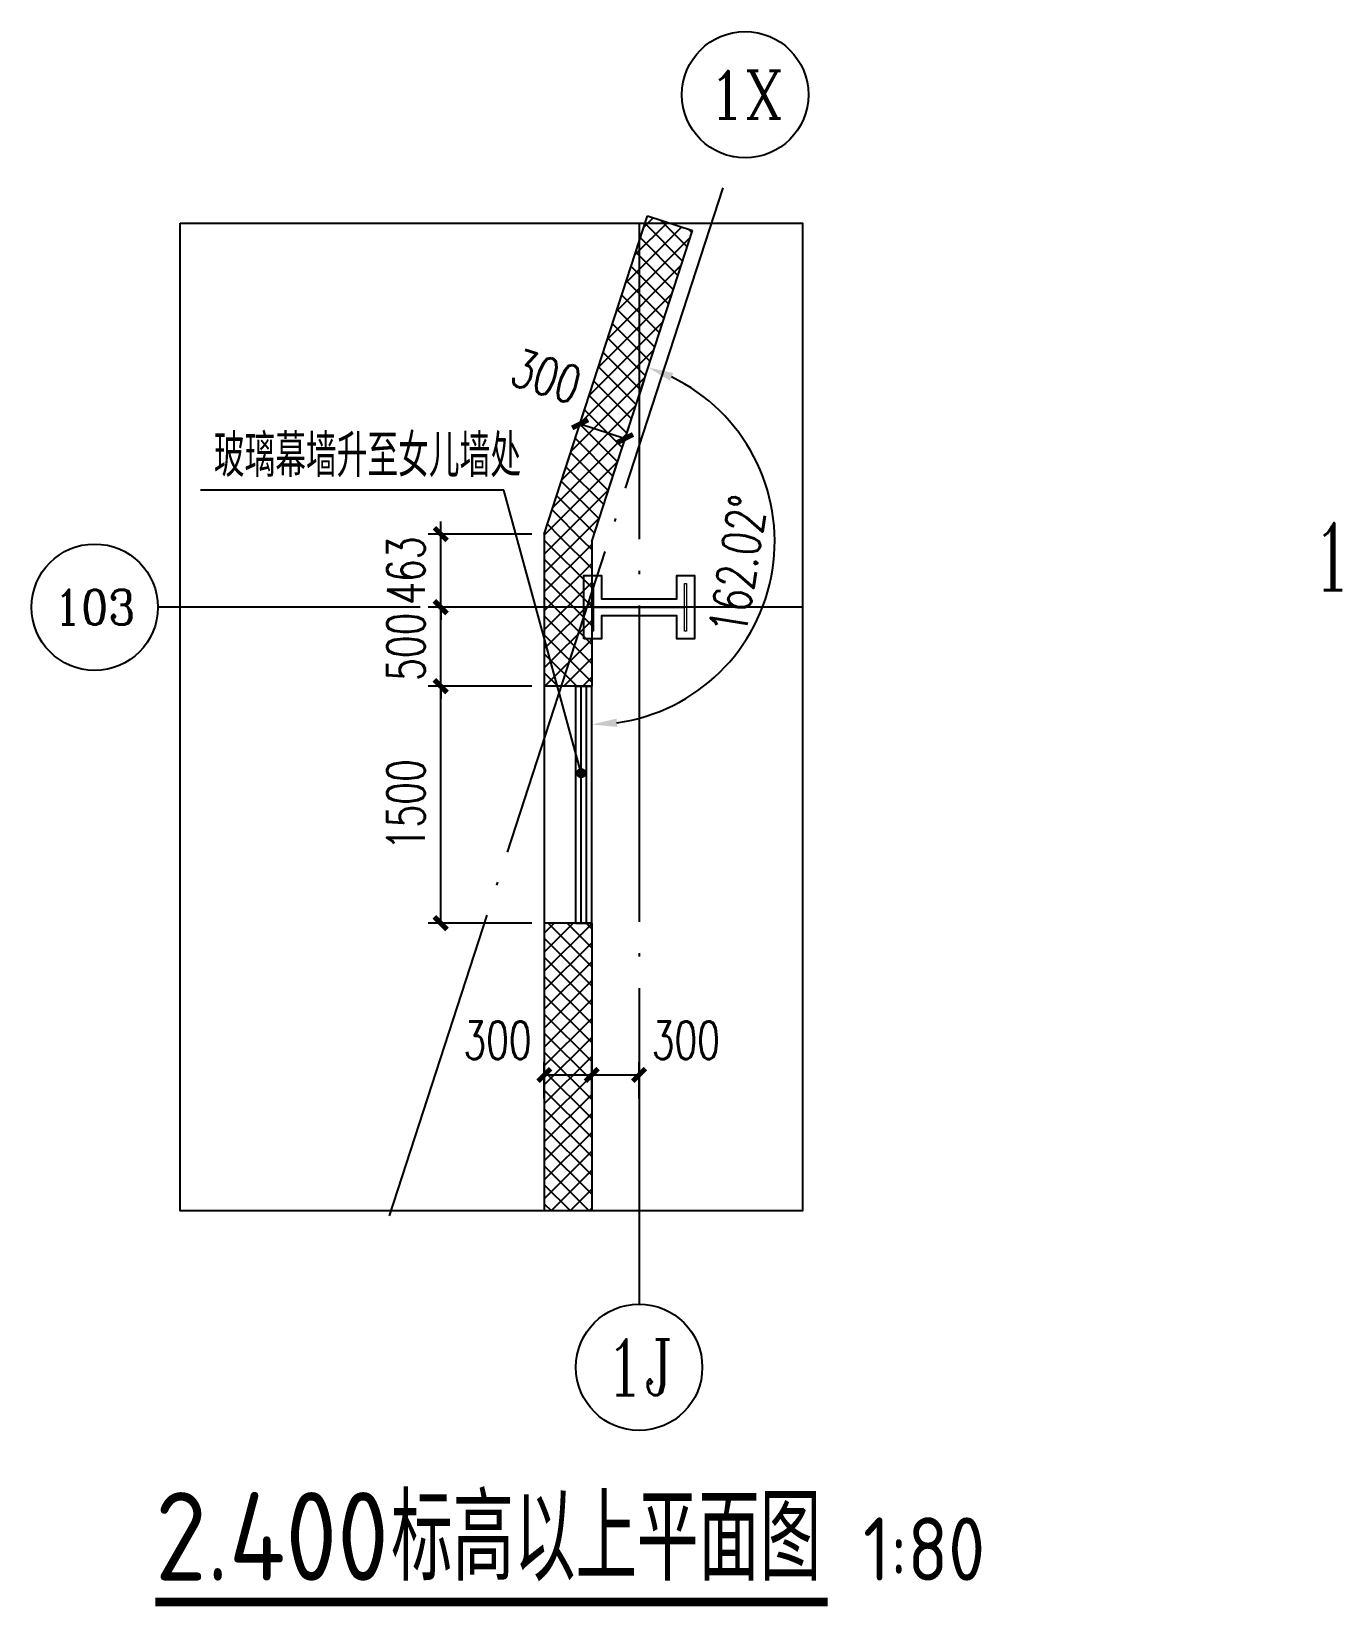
# Model space of a CAD drawing. Extents: x -821772 to -21949, y 506164 to 1049594.
# Drawn here: x -272750 to -264509, y 753496 to 763464 of the extents above; entities that cross this region are included whole.
import ezdxf
from ezdxf.enums import TextEntityAlignment as Align
from ezdxf.xclip import XClip

# ---------------------------------------------------------------- set-up
doc = ezdxf.new("R2010")
doc.units = 0
doc.header["$LTSCALE"] = 1000
doc.header["$MEASUREMENT"] = 0
doc.header["$XCLIPFRAME"] = 2
doc.linetypes.add('10平面20250807_t3$0$DOTE', pattern=[2.42, 2, -0.2, 0.02, -0.2])
doc.layers.get('Defpoints').update_dxf_attribs({"color": 210})
for name, color, linetype in [('10平面20250807_t3$0$A-AXIS-D', 8, 'Continuous'), ('10平面20250807_t3$0$A-AXIS-DOTE', 8, '10平面20250807_t3$0$DOTE'), ('10平面20250807_t3$0$A-AXIS-DP', 8, 'Continuous'), ('10平面20250807_t3$0$A-AXIS-SYMB', 8, 'Continuous'), ('10平面20250807_t3$0$A-HATCH-2', 8, 'Continuous'), ('10平面20250807_t3$0$A-LIN-V', 8, 'Continuous'), ('10平面20250807_t3$0$A-WINDOW', 8, 'Continuous'), ('10平面20250807_t3$0$AS-WALL', 8, 'Continuous'), ('10平面20250807_t3$0$PUB_HATCH', 8, 'Continuous'), ('10平面20250807_t3$0$PUB_TEXT', 8, 'Continuous'), ('10平面20250807_t3$0$建-墙-幕', 8, 'Continuous')]:
    doc.layers.add(name, color=color, linetype=linetype)
doc.layers.add('10平面20250807_t3$0$S-col', color=8, linetype='Continuous', lineweight=0)
doc.styles.add('10平面20250807_t3$0$_TCH_AXIS', font='COMPLEX', dxfattribs={"bigfont": 'GBCBIG'})
doc.styles.add('10平面20250807_t3$0$_TCH_DIM', font='SIMPLEX', dxfattribs={"bigfont": 'GBCBIG'})
doc.styles.add('10平面20250807_t3$0$_TCH_DIM_T3', font='SIMPLEX', dxfattribs={"width": 0.705882, "bigfont": 'GBCBIG'})
doc.styles.add('10平面20250807_t3$0$_TCH_LABEL', font='COMPLEX', dxfattribs={"bigfont": 'GBCBIG'})
doc.styles.add('10平面20250807_t3$0$Standard', font='gbenor.shx', dxfattribs={"bigfont": 'gbcbig.shx'})
doc.dimstyles.new('10平面20250807_t3$0$_TCH_ARCH&&80', dxfattribs={"dimtxt": 238, "dimasz": 80, "dimexe": 80, "dimexo": 80, "dimgap": 101, "dimtad": 1, "dimdec": 0, "dimzin": 0, "dimdsep": 46, "dimtxsty": '10平面20250807_t3$0$_TCH_DIM_T3', "dimblk": '10平面20250807_t3$0$_ArchTick', "dimcen": 0.09, "dimclrt": 7, "dimazin": 2, "dimtfac": 1, "dimtdec": 0, "dimtix": 1, "dimtmove": 2, "dimatfit": 3, "dimfxl": 0, "dimtolj": 1, "dimtzin": 0, "dimarcsym": 0})
doc.dimstyles.new('10平面20250807_t3$0$_TCH_ARROW&&80', dxfattribs={"dimtxt": 238, "dimasz": 160, "dimexe": 200, "dimexo": 240, "dimgap": 101, "dimtad": 1, "dimdec": 0, "dimzin": 0, "dimdsep": 46, "dimtxsty": '10平面20250807_t3$0$_TCH_DIM_T3', "dimcen": 0.09, "dimclrt": 7, "dimazin": 2, "dimtfac": 1, "dimtdec": 0, "dimtix": 1, "dimtmove": 2, "dimatfit": 3, "dimfxl": 0, "dimtolj": 1, "dimtzin": 0, "dimarcsym": 0})
pattern_1 = [(45, (60, 0), (-60.000061, 60.000061), []), (135, (60, 0), (-60.000061, -60.000061), [])]

# ---------------------------------------------------------------- blocks, each defined once
blk = doc.blocks.new('10平面20250807_t3$0$dote')
at = {"layer": '10平面20250807_t3$0$PUB_TEXT', "style": '10平面20250807_t3$0$_TCH_LABEL', "width": 0.705882}
blk.add_text('15', height=425, dxfattribs=at).set_placement((-43910.8, -44892.4))
blk = doc.blocks.new('10平面20250807_t3$0$_FZH')
at = {"layer": '10平面20250807_t3$0$A-HATCH-2'}
blk.add_lwpolyline([(-0.437, -0.25), (-0.437, 0.25), (-0.297, 0.25), (-0.297, 0.067), (0.298, 0.067), (0.298, 0.25), (0.438, 0.25), (0.438, -0.25), (0.298, -0.25), (0.298, -0.068), (-0.297, -0.068), (-0.297, -0.25)], close=True, dxfattribs=at)
at = {"layer": '10平面20250807_t3$0$S-col'}
blk.add_lwpolyline([(-0.375, -0.188), (-0.375, 0.187), (-0.36, 0.187), (-0.36, 0.005), (0.36, 0.005), (0.36, 0.187), (0.375, 0.187), (0.375, -0.188), (0.36, -0.188), (0.36, -0.005), (-0.36, -0.005), (-0.36, -0.188)], close=True, dxfattribs=at)
blk = doc.blocks.new('10平面20250807_t3$0$w4234324')
at = {"xscale": 800.0000000000005, "yscale": 800.0000000000005, "zscale": 800.0000000000005}
blk.add_blockref('10平面20250807_t3$0$_FZH', (-268904.2, 759820), dxfattribs=at)
blk = doc.blocks.new('*D11686')
at = {"layer": '10平面20250807_t3$0$A-AXIS-DP', "color": 0, "lineweight": -2}
for p, q in [((-268871.5, 761261.3), (-268908.5, 761147.1)), ((-269204.2, 759157.7), (-269204.2, 759277.7))]:
    blk.add_line(p, q, dxfattribs=at)
blk.add_arc((-269204.2, 760235.8), 1158.1, 277.92228, 64.10143, dxfattribs=at)
at = {"layer": '10平面20250807_t3$0$A-AXIS-DP', "color": 0}
for points in [[(-268708.3, 761252.9), (-268688.4, 761302.3), (-268846.8, 761337.4)], [(-269042.7, 759062.2), (-269046.4, 759115.4), (-269204.2, 759077.7)]]:
    blk.add_solid(points, dxfattribs=at)
at = {"layer": 'Defpoints', "color": 0}
for p in [(-268797.4, 761489.6), (-269204.2, 760235.8), (-268267.2, 759555.2), (-269204.2, 758917.7)]:
    blk.add_point(p, dxfattribs=at)
at = {"layer": '10平面20250807_t3$0$A-AXIS-DP', "color": 7, "insert": (-268277.6, 760089.3), "char_height": 238, "attachment_point": 5, "rotation": 81.01186, "style": '10平面20250807_t3$0$_TCH_DIM_T3'}
blk.add_mtext('\\A1;162.02°', dxfattribs=at)
blk = doc.blocks.new('10平面20250807_t3$0$_ArchTick')
at = {"color": 0, "linetype": 'ByBlock', "const_width": 0.4}
blk.add_lwpolyline([(-0.5, -0.5), (0.5, 0.5)], dxfattribs=at)
blk = doc.blocks.new('*D11687')
at = {"layer": '10平面20250807_t3$0$A-AXIS-DP', "color": 0, "lineweight": -2}
for p, q in [((-269374.4, 760683.4), (-269253.3, 761056.4)), ((-269278, 760980.3), (-268992.7, 760887.7)), ((-269089, 760590.8), (-268968, 760963.8))]:
    blk.add_line(p, q, dxfattribs=at)
at = {"layer": 'Defpoints', "color": 0}
for p in [(-268992.7, 760887.7), (-269399, 760607.3), (-269113.7, 760514.7)]:
    blk.add_point(p, dxfattribs=at)
at = {"layer": '10平面20250807_t3$0$A-AXIS-DP', "color": 0, "lineweight": -2, "xscale": 80, "yscale": 80, "zscale": 80}
for p, rotation in [((-269278, 760980.3), 162.0237134178123), ((-268992.7, 760887.7), 342.0237134178123)]:
    blk.add_blockref('10平面20250807_t3$0$_ArchTick', p, dxfattribs=dict(at, rotation=rotation))
at = {"layer": '10平面20250807_t3$0$A-AXIS-DP', "color": 7, "insert": (-269491.7, 761280.9), "char_height": 238, "attachment_point": 5, "rotation": 342.02371, "style": '10平面20250807_t3$0$_TCH_DIM_T3'}
blk.add_mtext('\\A1;300', dxfattribs=at)
blk = doc.blocks.new('*D11688')
at = {"layer": '10平面20250807_t3$0$A-AXIS-DP', "color": 0, "lineweight": -2}
for p, q in [((-269504.2, 756710), (-269504.2, 756940)), ((-269204.2, 756710), (-269204.2, 756940)), ((-269504.2, 756860), (-269204.2, 756860))]:
    blk.add_line(p, q, dxfattribs=at)
at = {"layer": 'Defpoints', "color": 0}
for p in [(-269204.2, 756860), (-269504.2, 756630), (-269204.2, 756630)]:
    blk.add_point(p, dxfattribs=at)
at = {"layer": '10平面20250807_t3$0$A-AXIS-DP', "color": 0, "lineweight": -2, "xscale": 80, "yscale": 80, "zscale": 80, "rotation": 180}
blk.add_blockref('10平面20250807_t3$0$_ArchTick', (-269504.2, 756860), dxfattribs=at)
at = {"layer": '10平面20250807_t3$0$A-AXIS-DP', "color": 0, "lineweight": -2, "xscale": 80, "yscale": 80, "zscale": 80}
blk.add_blockref('10平面20250807_t3$0$_ArchTick', (-269204.2, 756860), dxfattribs=at)
at = {"layer": '10平面20250807_t3$0$A-AXIS-DP', "color": 7, "insert": (-269800.2, 757080), "char_height": 238, "attachment_point": 5, "style": '10平面20250807_t3$0$_TCH_DIM_T3'}
blk.add_mtext('\\A1;300', dxfattribs=at)
blk = doc.blocks.new('*D11689')
at = {"layer": '10平面20250807_t3$0$A-AXIS-DP', "color": 0, "lineweight": -2}
for p, q in [((-269204.2, 756710), (-269204.2, 756940)), ((-268904.2, 756710), (-268904.2, 756940)), ((-269204.2, 756860), (-268904.2, 756860))]:
    blk.add_line(p, q, dxfattribs=at)
at = {"layer": 'Defpoints', "color": 0}
for p in [(-268904.2, 756860), (-269204.2, 756630), (-268904.2, 756630)]:
    blk.add_point(p, dxfattribs=at)
at = {"layer": '10平面20250807_t3$0$A-AXIS-DP', "color": 0, "lineweight": -2, "xscale": 80, "yscale": 80, "zscale": 80, "rotation": 180}
blk.add_blockref('10平面20250807_t3$0$_ArchTick', (-269204.2, 756860), dxfattribs=at)
at = {"layer": '10平面20250807_t3$0$A-AXIS-DP', "color": 0, "lineweight": -2, "xscale": 80, "yscale": 80, "zscale": 80}
blk.add_blockref('10平面20250807_t3$0$_ArchTick', (-268904.2, 756860), dxfattribs=at)
at = {"layer": '10平面20250807_t3$0$A-AXIS-DP', "color": 7, "insert": (-268608.2, 757080), "char_height": 238, "attachment_point": 5, "style": '10平面20250807_t3$0$_TCH_DIM_T3'}
blk.add_mtext('\\A1;300', dxfattribs=at)
blk = doc.blocks.new('*D11692')
at = {"layer": '10平面20250807_t3$0$A-AXIS-DP', "color": 0, "lineweight": -2}
for p, q in [((-269584.2, 759320), (-270240, 759320)), ((-270160, 757820), (-270160, 759320)), ((-269584.2, 757820), (-270240, 757820))]:
    blk.add_line(p, q, dxfattribs=at)
at = {"layer": 'Defpoints', "color": 0}
for p in [(-270160, 759320), (-269504.2, 759320), (-269504.2, 757820)]:
    blk.add_point(p, dxfattribs=at)
at = {"layer": '10平面20250807_t3$0$A-AXIS-DP', "color": 0, "lineweight": -2, "xscale": 80, "yscale": 80, "zscale": 80}
for p, rotation in [((-270160, 759320), 90), ((-270160, 757820), 270)]:
    blk.add_blockref('10平面20250807_t3$0$_ArchTick', p, dxfattribs=dict(at, rotation=rotation))
at = {"layer": '10平面20250807_t3$0$A-AXIS-DP', "color": 7, "insert": (-270380, 758570), "char_height": 238, "attachment_point": 5, "rotation": 90, "style": '10平面20250807_t3$0$_TCH_DIM_T3'}
blk.add_mtext('\\A1;1500', dxfattribs=at)
blk = doc.blocks.new('*D11693')
at = {"layer": '10平面20250807_t3$0$A-AXIS-DP', "color": 0, "lineweight": -2}
for p, q in [((-269584.2, 759820), (-270240, 759820)), ((-270160, 759820), (-270160, 759900)), ((-270160, 759320), (-270160, 759820)), ((-269584.2, 759320), (-270240, 759320)), ((-270160, 759320), (-270160, 759240))]:
    blk.add_line(p, q, dxfattribs=at)
at = {"layer": 'Defpoints', "color": 0}
for p in [(-270160, 759820), (-269504.2, 759820), (-269504.2, 759320)]:
    blk.add_point(p, dxfattribs=at)
at = {"layer": '10平面20250807_t3$0$A-AXIS-DP', "color": 0, "lineweight": -2, "xscale": 80, "yscale": 80, "zscale": 80}
for p, rotation in [((-270160, 759820), 270), ((-270160, 759320), 90)]:
    blk.add_blockref('10平面20250807_t3$0$_ArchTick', p, dxfattribs=dict(at, rotation=rotation))
at = {"layer": '10平面20250807_t3$0$A-AXIS-DP', "color": 7, "insert": (-270380, 759570), "char_height": 238, "attachment_point": 5, "rotation": 90, "style": '10平面20250807_t3$0$_TCH_DIM_T3'}
blk.add_mtext('\\A1;500', dxfattribs=at)
blk = doc.blocks.new('*D11694')
at = {"layer": '10平面20250807_t3$0$A-AXIS-DP', "color": 0, "lineweight": -2}
for p, q in [((-270160, 760283.3), (-270160, 760363.3)), ((-269584.2, 760283.3), (-270240, 760283.3)), ((-270160, 759820), (-270160, 760283.3)), ((-269584.2, 759820), (-270240, 759820)), ((-270160, 759820), (-270160, 759740))]:
    blk.add_line(p, q, dxfattribs=at)
at = {"layer": 'Defpoints', "color": 0}
for p in [(-270160, 760283.3), (-269504.2, 760283.3), (-269504.2, 759820)]:
    blk.add_point(p, dxfattribs=at)
at = {"layer": '10平面20250807_t3$0$A-AXIS-DP', "color": 0, "lineweight": -2, "xscale": 80, "yscale": 80, "zscale": 80}
for p, rotation in [((-270160, 760283.3), 270), ((-270160, 759820), 90)]:
    blk.add_blockref('10平面20250807_t3$0$_ArchTick', p, dxfattribs=dict(at, rotation=rotation))
at = {"layer": '10平面20250807_t3$0$A-AXIS-DP', "color": 7, "insert": (-270380, 760051.6), "char_height": 238, "attachment_point": 5, "rotation": 90, "style": '10平面20250807_t3$0$_TCH_DIM_T3'}
blk.add_mtext('\\A1;463', dxfattribs=at)
blk = doc.blocks.new('10平面20250807_t3')
at = {"layer": '10平面20250807_t3$0$PUB_HATCH'}
h = blk.add_hatch(dxfattribs=at)
h.set_pattern_fill('多孔材料', color=256, scale=30, style=0)
h.set_pattern_definition(pattern_1)
h.paths.add_polyline_path([(-269504.2, 760283.3), (-269204.2, 760235.8), (-268565.7, 762203.7), (-268851, 762296.3)])
h = blk.add_hatch(dxfattribs=at)
h.set_pattern_fill('多孔材料', color=256, scale=30, style=0)
h.set_pattern_definition(pattern_1)
h.paths.add_polyline_path([(-269204.2, 760235.8), (-269504.2, 760283.3), (-269504.2, 759320), (-269204.2, 759320)])
h = blk.add_hatch(dxfattribs=at)
h.set_pattern_fill('多孔材料', color=256, scale=30, style=0)
h.set_pattern_definition(pattern_1)
h.paths.add_polyline_path([(-269504.2, 757820), (-269504.2, 756000), (-269204.2, 756000), (-269204.2, 757820)])
at = {"layer": '10平面20250807_t3$0$A-AXIS-D'}
for centre in [(-268232.8, 763063.5), (-272350, 759820), (-268904.2, 755010)]:
    blk.add_circle(centre, 400, dxfattribs=at)
at = {"layer": '10平面20250807_t3$0$A-AXIS-DOTE'}
for p, q in [((-270483.4, 755969.1), (-268309, 762670.8)), ((-268904.2, 762250), (-268904.2, 755410)), ((-267870, 759820), (-271950, 759820))]:
    blk.add_line(p, q, dxfattribs=at)
at = {"layer": '10平面20250807_t3$0$A-AXIS-DP', "const_width": 56}
blk.add_lwpolyline([(-271967, 753524.2), (-267710.6, 753524.2)], dxfattribs=at)
at = {"layer": '10平面20250807_t3$0$A-AXIS-SYMB'}
for p, q in [((-269760, 760560), (-271680, 760560)), ((-269270.9, 758770), (-269760, 760560))]:
    blk.add_line(p, q, dxfattribs=at)
blk.add_lwpolyline([(-271810, 762250), (-267870, 762250), (-267870, 756000), (-271810, 756000)], close=True, dxfattribs=at)
at = {"layer": '10平面20250807_t3$0$A-AXIS-SYMB', "const_width": 32}
blk.add_lwpolyline([(-269266.6, 758754.6, 1), (-269275.1, 758785.4, 1)], format="xyb", close=True, dxfattribs=at)
at = {"layer": '10平面20250807_t3$0$A-LIN-V'}
blk.add_line((-269504.2, 759320), (-269504.2, 757820), dxfattribs=at)
at = {"layer": '10平面20250807_t3$0$AS-WALL'}
for p, q in [((-269504.2, 760283.3), (-268851, 762296.3)), ((-268851, 762296.3), (-268565.7, 762203.7)), ((-269204.2, 760235.8), (-268565.7, 762203.7)), ((-269504.2, 760283.3), (-269504.2, 759320)), ((-269204.2, 760235.8), (-269204.2, 759320)), ((-269204.2, 759320), (-269504.2, 759320)), ((-269504.2, 757820), (-269504.2, 756000)), ((-269204.2, 757820), (-269504.2, 757820)), ((-269204.2, 757820), (-269204.2, 756000)), ((-269204.2, 756000), (-269504.2, 756000))]:
    blk.add_line(p, q, dxfattribs=at)
at = {"layer": '10平面20250807_t3$0$建-墙-幕'}
for p, q in [((-269304.2, 757820), (-269304.2, 759320)), ((-269304.2, 759320), (-269204.2, 759320)), ((-269270.9, 757820), (-269270.9, 759320)), ((-269237.5, 757820), (-269237.5, 759320)), ((-269204.2, 757820), (-269204.2, 759320)), ((-269304.2, 757820), (-269204.2, 757820))]:
    blk.add_line(p, q, dxfattribs=at)
at = {"layer": '10平面20250807_t3$0$A-WINDOW'}
blk.add_blockref('10平面20250807_t3$0$w4234324', (0, 0), dxfattribs=at)
at = {"layer": '10平面20250807_t3$0$AS-WALL'}
blk.add_blockref('10平面20250807_t3$0$dote', (-220736.4, 804820), dxfattribs=at)
at = {"layer": '10平面20250807_t3$0$PUB_TEXT', "style": '10平面20250807_t3$0$_TCH_AXIS'}
for s, height, p, p2 in [('1X', 300.65, (-268469.1, 762913.2), (-267996.6, 762913.2)), ('103', 220.59, (-272607.4, 759709.7), (-272092.6, 759709.7)), ('1J', 351.87, (-269122, 754834.1), (-268686.4, 754834.1))]:
    blk.add_text(s, height=height, dxfattribs=at).set_placement(p, p2, align=Align.FIT)
at = {"layer": '10平面20250807_t3$0$PUB_TEXT'}
for s, height, style, p in [('玻璃幕墙升至女儿墙处', 270.07, '10平面20250807_t3$0$_TCH_DIM', (-271596, 760644)), ('标高以上平面图', 540.14, '10平面20250807_t3$0$Standard', (-270473.7, 753660)), ('2.400', 560, '10平面20250807_t3$0$Standard', (-271967, 753660)), ('1:80', 400, '10平面20250807_t3$0$Standard', (-267486.6, 753660))]:
    blk.add_text(s, height=height, dxfattribs=dict(at, style=style)).set_placement(p)
at = {"layer": '10平面20250807_t3$0$A-AXIS-DP'}
for base, p1, p2, angle, picture, middle in [((-268992.7, 760887.7), (-269399, 760607.3), (-269113.7, 760514.7), 342.02371, '*D11687', (-269491.7, 761280.9)), ((-269204.2, 756860), (-269504.2, 756630), (-269204.2, 756630), 0, '*D11688', (-269800.2, 757080)), ((-268904.2, 756860), (-269204.2, 756630), (-268904.2, 756630), 0, '*D11689', (-268608.2, 757080))]:
    dim = blk.add_linear_dim(base=base, p1=p1, p2=p2, angle=angle, dimstyle='10平面20250807_t3$0$_TCH_ARCH&&80', dxfattribs=at)
    dim.commit()
    dim.dimension.update_dxf_attribs({"geometry": picture, "text_midpoint": middle, "dimtype": 129})
dim = blk.add_angular_dim_3p(base=(-268267.2, 759555.2), center=(-269204.2, 760235.8), p1=(-269204.2, 758917.7), p2=(-268797.4, 761489.6), dimstyle='10平面20250807_t3$0$_TCH_ARROW&&80', dxfattribs=at)
dim.commit()
dim.dimension.update_dxf_attribs({"geometry": '*D11686', "text_midpoint": (-268277.6, 760089.3)})
for p1, p2, picture, middle in [((-269504.2, 759820), (-269504.2, 760283.3), '*D11694', (-270380, 760051.6)), ((-269504.2, 759320), (-269504.2, 759820), '*D11693', (-270380, 759570)), ((-269504.2, 757820), (-269504.2, 759320), '*D11692', (-270380, 758570))]:
    dim = blk.add_aligned_dim(p1=p1, p2=p2, distance=655.8, dimstyle='10平面20250807_t3$0$_TCH_ARCH&&80', dxfattribs=at)
    dim.commit()
    dim.dimension.update_dxf_attribs({"geometry": picture, "text_midpoint": middle})

msp = doc.modelspace()

# ---------------------------------------------------------------- block references
at = {"ltscale": 100}
ref = msp.add_blockref('10平面20250807_t3', (0, 0), dxfattribs=at)
XClip(ref).set_block_clipping_path([(-386212.6353242097, 506163.79756496), (-21948.7593967821, 884998.2285294847)])

doc.saveas('drawing.dxf')
